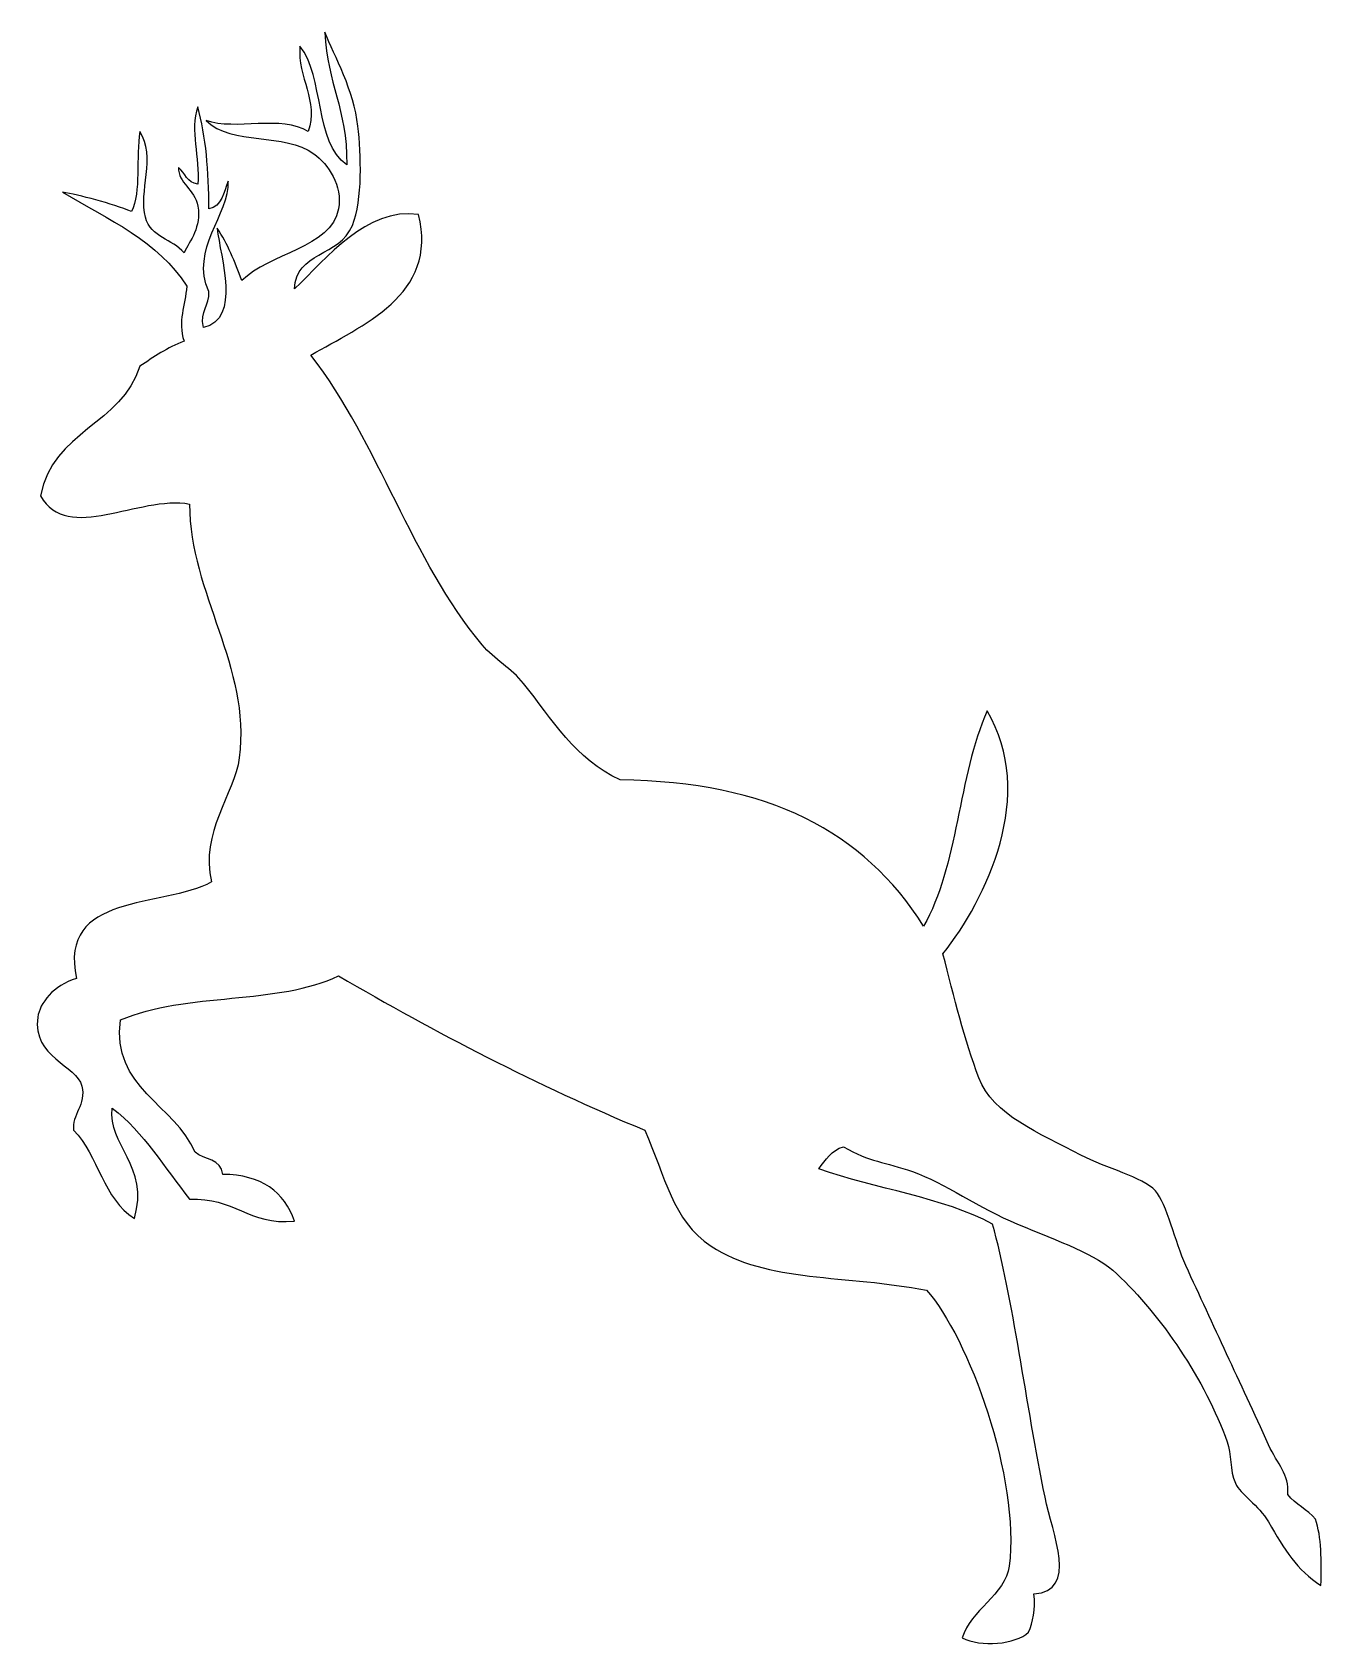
# Model space of a CAD drawing. Header units: centimetres. Extents: x -8.1 to 8.1, y -10.2 to 10.1.
import ezdxf

# ---------------------------------------------------------------- set-up
doc = ezdxf.new("R2010")
doc.units = ezdxf.units.CM
doc.header["$MEASUREMENT"] = 0
doc.layers.add('Camada 1', color=7, linetype='Continuous')

msp = doc.modelspace()

# ---------------------------------------------------------------- linework, layer by layer
at = {"layer": 'Camada 1'}
for points, knots in [([(-4.45066, 10.11906), (-4.32398, 9.81844), (-4.08501, 9.38934), (-4.03487, 8.941), (-4.03487, 8.941), (-3.99476, 8.58249), (-3.97275, 8.01988), (-4.10416, 7.69365), (-4.10416, 7.69365), (-4.26421, 7.29625), (-4.81965, 7.36438), (-4.83179, 6.8967), (-4.83179, 6.8967), (-4.41684, 7.28355), (-3.93755, 7.92027), (-3.27257, 7.83224), (-3.27257, 7.83224), (-3.02299, 6.81002), (-3.99401, 6.43611), (-4.62385, 6.06514), (-4.62385, 6.06514), (-3.76044, 4.93839), (-3.36594, 3.49537), (-2.47564, 2.42701), (-2.47564, 2.42701), (-2.32022, 2.24045), (-2.10131, 2.12435), (-1.95589, 1.94195), (-1.95589, 1.94195), (-1.59584, 1.49015), (-1.30359, 0.98815), (-0.74317, 0.72923), (-0.74317, 0.72923), (1.12733, 0.70476), (2.30954, 0.08722), (3.06815, -1.10716), (3.06815, -1.10716), (3.49603, -0.36858), (3.50553, 0.7885), (3.8651, 1.59545), (3.8651, 1.59545), (4.492, 0.5517), (3.85756, -0.76926), (3.31072, -1.45366), (3.31072, -1.45366), (3.44941, -2.00447), (3.58565, -2.54173), (3.76109, -3.01285), (3.76109, -3.01285), (3.93487, -3.47944), (4.5305, -3.71151), (5.04302, -3.98302), (5.04302, -3.98302), (5.3634, -4.15262), (5.81351, -4.25438), (5.97861, -4.43345), (5.97861, -4.43345), (6.11963, -4.58646), (6.2306, -5.08615), (6.35969, -5.36896), (6.35969, -5.36896), (6.70952, -6.13496), (7.03163, -6.81745), (7.39911, -7.62112), (7.39911, -7.62112), (7.51399, -7.8721), (7.6592, -7.99061), (7.64173, -8.24477), (7.64173, -8.24477), (7.72822, -8.37783), (7.8947, -8.43061), (7.98825, -8.55661), (7.98825, -8.55661), (8.06604, -8.77902), (8.06318, -9.08218), (8.05747, -9.3882), (8.05747, -9.3882), (7.75246, -9.19693), (7.59993, -8.94058), (7.39911, -8.5913), (7.39911, -8.5913), (7.27767, -8.37998), (7.04399, -8.24089), (6.98337, -8.10621), (6.98337, -8.10621), (6.90995, -7.94312), (6.93175, -7.7328), (6.87939, -7.58644), (6.87939, -7.58644), (6.60076, -6.80719), (6.05138, -5.99955), (5.49342, -5.47284), (5.49342, -5.47284), (5.23804, -5.23175), (4.77436, -5.06861), (4.24607, -4.84919), (4.24607, -4.84919), (3.76609, -4.64988), (3.32828, -4.33069), (2.92945, -4.19085), (2.92945, -4.19085), (2.58099, -4.06867), (2.39123, -4.07242), (2.06315, -3.87901), (2.06315, -3.87901), (1.90863, -3.92084), (1.8382, -4.04665), (1.75139, -4.15621), (1.75139, -4.15621), (2.4596, -4.40666), (3.30957, -4.5152), (3.9342, -4.84918), (3.9342, -4.84918), (4.1873, -5.76064), (4.3533, -7.11203), (4.59256, -8.2794), (4.59256, -8.2794), (4.68789, -8.74448), (5.01253, -9.46833), (4.454, -9.49209), (4.454, -9.49209), (4.47112, -9.69405), (4.44408, -9.85174), (4.38471, -9.97718), (4.38471, -9.97718), (4.22503, -10.12749), (3.78122, -10.17064), (3.55312, -10.04653), (3.55312, -10.04653), (3.65184, -9.69945), (4.09573, -9.5063), (4.14214, -9.1456), (4.14214, -9.1456), (4.283, -8.0516), (3.6321, -6.26143), (3.10267, -5.6807), (3.10267, -5.6807), (2.1062, -5.48438), (1.08961, -5.58746), (0.40008, -5.12632), (0.40008, -5.12632), (-0.08821, -4.79982), (-0.17661, -4.25261), (-0.43148, -3.67111), (-0.43148, -3.67111), (-1.79326, -3.10408), (-3.06231, -2.44434), (-4.27746, -1.73076), (-4.27746, -1.73076), (-5.01991, -2.09753), (-6.20146, -1.93412), (-7.01473, -2.28514), (-7.01473, -2.28514), (-7.13501, -3.13575), (-6.32803, -3.35194), (-6.07922, -3.94828), (-6.07922, -3.94828), (-5.96714, -4.04411), (-5.74418, -4.029), (-5.73272, -4.22548), (-5.73272, -4.22548), (-5.24126, -4.23061), (-4.95805, -4.44408), (-4.83187, -4.81455), (-4.83187, -4.81455), (-5.4125, -4.86389), (-5.58972, -4.5098), (-6.14854, -4.53732), (-6.14854, -4.53732), (-6.46099, -4.14523), (-6.72142, -3.70113), (-7.11869, -3.3939), (-7.11869, -3.3939), (-7.18566, -3.85348), (-6.64395, -4.11634), (-6.84151, -4.77987), (-6.84151, -4.77987), (-7.22611, -4.54082), (-7.29702, -3.988), (-7.60377, -3.67111), (-7.60377, -3.67111), (-7.63118, -3.48315), (-7.44356, -3.34416), (-7.49982, -3.11673), (-7.49982, -3.11673), (-7.5657, -2.85048), (-8.1227, -2.76132), (-8.0542, -2.25054), (-8.0542, -2.25054), (-8.03145, -2.08073), (-7.86055, -1.84861), (-7.56911, -1.76548), (-7.56911, -1.76548), (-7.79996, -0.68066), (-6.49675, -0.89048), (-5.87131, -0.55276), (-5.87131, -0.55276), (-6.02511, 0.06808), (-5.58326, 0.54523), (-5.52481, 1.00643), (-5.52481, 1.00643), (-5.37823, 2.16351), (-6.14388, 3.05745), (-6.14851, 4.1941), (-6.14851, 4.1941), (-6.78674, 4.31083), (-7.67672, 3.68795), (-8.01951, 4.29805), (-8.01951, 4.29805), (-7.87224, 5.10942), (-6.99584, 5.1916), (-6.77216, 5.92653), (-6.77216, 5.92653), (-6.59582, 6.03893), (-6.42989, 6.16174), (-6.21778, 6.23839), (-6.21778, 6.23839), (-6.29848, 6.49456), (-6.20476, 6.68498), (-6.18315, 6.93136), (-6.18315, 6.93136), (-6.53589, 7.49103), (-7.16859, 7.7707), (-7.74234, 8.10942), (-7.74234, 8.10942), (-7.54208, 8.0783), (-7.12086, 7.96893), (-6.87615, 7.86688), (-6.87615, 7.86688), (-6.75674, 8.11707), (-6.82284, 8.55273), (-6.77217, 8.87169), (-6.77217, 8.87169), (-6.56683, 8.5608), (-6.7877, 8.1095), (-6.7029, 7.79756), (-6.7029, 7.79756), (-6.63014, 7.52999), (-6.36651, 7.53454), (-6.21779, 7.34713), (-6.21779, 7.34713), (-6.1413, 7.50945), (-5.99969, 7.6677), (-6.04454, 7.93615), (-6.04454, 7.93615), (-6.08021, 8.14925), (-6.29544, 8.22515), (-6.28708, 8.42121), (-6.28708, 8.42121), (-6.20397, 8.35416), (-6.18127, 8.22674), (-6.04454, 8.21333), (-6.04454, 8.21333), (-6.01779, 8.54488), (-6.1481, 8.88905), (-6.04454, 9.1835), (-6.04454, 9.1835), (-5.94363, 8.81089), (-5.9055, 8.37549), (-5.90595, 7.90149), (-5.90595, 7.90149), (-5.7408, 7.93271), (-5.72164, 8.10985), (-5.66343, 8.24796), (-5.66343, 8.24796), (-5.6429, 7.83823), (-6.14706, 7.38923), (-5.90595, 6.86202), (-5.90595, 6.86202), (-5.89672, 6.67954), (-6.01737, 6.62696), (-5.97527, 6.41159), (-5.97527, 6.41159), (-5.49788, 6.51427), (-5.76249, 7.28564), (-5.80202, 7.65894), (-5.80202, 7.65894), (-5.67126, 7.4663), (-5.57985, 7.23431), (-5.49018, 7.0006), (-5.49018, 7.0006), (-5.159, 7.3431), (-4.36724, 7.40816), (-4.27744, 7.90148), (-4.27744, 7.90148), (-4.22423, 8.194), (-4.40635, 8.45822), (-4.5893, 8.59445), (-4.5893, 8.59445), (-4.95183, 8.86443), (-5.61673, 8.69203), (-5.94058, 9.01024), (-5.94058, 9.01024), (-5.57366, 8.87914), (-4.99059, 9.08483), (-4.65859, 8.87165), (-4.65859, 8.87165), (-4.52402, 9.26067), (-4.79549, 9.54298), (-4.76254, 9.94578), (-4.76254, 9.94578), (-4.45356, 9.56176), (-4.584, 8.73838), (-4.1735, 8.45586), (-4.1735, 8.45586), (-4.17305, 9.17997), (-4.41612, 9.45659), (-4.4507, 10.119), (-4.4507, 10.119), (-4.4507, 10.119), (-4.45066, 10.11906), (-4.45066, 10.11906)], [0, 0, 0, 0, 0.01265823, 0.01265823, 0.01265823, 0.01265823, 0.02531646, 0.02531646, 0.02531646, 0.02531646, 0.03797468, 0.03797468, 0.03797468, 0.03797468, 0.05063291, 0.05063291, 0.05063291, 0.05063291, 0.06329114, 0.06329114, 0.06329114, 0.06329114, 0.07594937, 0.07594937, 0.07594937, 0.07594937, 0.08860759, 0.08860759, 0.08860759, 0.08860759, 0.10126582, 0.10126582, 0.10126582, 0.10126582, 0.11392405, 0.11392405, 0.11392405, 0.11392405, 0.12658228, 0.12658228, 0.12658228, 0.12658228, 0.13924051, 0.13924051, 0.13924051, 0.13924051, 0.15189873, 0.15189873, 0.15189873, 0.15189873, 0.16455696, 0.16455696, 0.16455696, 0.16455696, 0.17721519, 0.17721519, 0.17721519, 0.17721519, 0.18987342, 0.18987342, 0.18987342, 0.18987342, 0.20253165, 0.20253165, 0.20253165, 0.20253165, 0.21518987, 0.21518987, 0.21518987, 0.21518987, 0.2278481, 0.2278481, 0.2278481, 0.2278481, 0.24050633, 0.24050633, 0.24050633, 0.24050633, 0.25316456, 0.25316456, 0.25316456, 0.25316456, 0.26582278, 0.26582278, 0.26582278, 0.26582278, 0.27848101, 0.27848101, 0.27848101, 0.27848101, 0.29113924, 0.29113924, 0.29113924, 0.29113924, 0.30379747, 0.30379747, 0.30379747, 0.30379747, 0.3164557, 0.3164557, 0.3164557, 0.3164557, 0.32911392, 0.32911392, 0.32911392, 0.32911392, 0.34177215, 0.34177215, 0.34177215, 0.34177215, 0.35443038, 0.35443038, 0.35443038, 0.35443038, 0.36708861, 0.36708861, 0.36708861, 0.36708861, 0.37974684, 0.37974684, 0.37974684, 0.37974684, 0.39240506, 0.39240506, 0.39240506, 0.39240506, 0.40506329, 0.40506329, 0.40506329, 0.40506329, 0.41772152, 0.41772152, 0.41772152, 0.41772152, 0.43037975, 0.43037975, 0.43037975, 0.43037975, 0.44303797, 0.44303797, 0.44303797, 0.44303797, 0.4556962, 0.4556962, 0.4556962, 0.4556962, 0.46835443, 0.46835443, 0.46835443, 0.46835443, 0.48101266, 0.48101266, 0.48101266, 0.48101266, 0.49367089, 0.49367089, 0.49367089, 0.49367089, 0.50632911, 0.50632911, 0.50632911, 0.50632911, 0.51898734, 0.51898734, 0.51898734, 0.51898734, 0.53164557, 0.53164557, 0.53164557, 0.53164557, 0.5443038, 0.5443038, 0.5443038, 0.5443038, 0.55696203, 0.55696203, 0.55696203, 0.55696203, 0.56962025, 0.56962025, 0.56962025, 0.56962025, 0.58227848, 0.58227848, 0.58227848, 0.58227848, 0.59493671, 0.59493671, 0.59493671, 0.59493671, 0.60759494, 0.60759494, 0.60759494, 0.60759494, 0.62025316, 0.62025316, 0.62025316, 0.62025316, 0.63291139, 0.63291139, 0.63291139, 0.63291139, 0.64556962, 0.64556962, 0.64556962, 0.64556962, 0.65822785, 0.65822785, 0.65822785, 0.65822785, 0.67088608, 0.67088608, 0.67088608, 0.67088608, 0.6835443, 0.6835443, 0.6835443, 0.6835443, 0.69620253, 0.69620253, 0.69620253, 0.69620253, 0.70886076, 0.70886076, 0.70886076, 0.70886076, 0.72151899, 0.72151899, 0.72151899, 0.72151899, 0.73417722, 0.73417722, 0.73417722, 0.73417722, 0.74683544, 0.74683544, 0.74683544, 0.74683544, 0.75949367, 0.75949367, 0.75949367, 0.75949367, 0.7721519, 0.7721519, 0.7721519, 0.7721519, 0.78481013, 0.78481013, 0.78481013, 0.78481013, 0.79746835, 0.79746835, 0.79746835, 0.79746835, 0.81012658, 0.81012658, 0.81012658, 0.81012658, 0.82278481, 0.82278481, 0.82278481, 0.82278481, 0.83544304, 0.83544304, 0.83544304, 0.83544304, 0.84810127, 0.84810127, 0.84810127, 0.84810127, 0.86075949, 0.86075949, 0.86075949, 0.86075949, 0.87341772, 0.87341772, 0.87341772, 0.87341772, 0.88607595, 0.88607595, 0.88607595, 0.88607595, 0.89873418, 0.89873418, 0.89873418, 0.89873418, 0.91139241, 0.91139241, 0.91139241, 0.91139241, 0.92405063, 0.92405063, 0.92405063, 0.92405063, 0.93670886, 0.93670886, 0.93670886, 0.93670886, 0.94936709, 0.94936709, 0.94936709, 0.94936709, 0.96202532, 0.96202532, 0.96202532, 0.96202532, 0.97468354, 0.97468354, 0.97468354, 0.97468354, 1, 1, 1, 1]), ([(-4.45066, 10.11906), (-4.45066, 10.11906), (-4.45066, 10.11906), (-4.45066, 10.11906), (-4.45066, 10.11906), (-4.45066, 10.11906), (-4.45066, 10.11906), (-4.45066, 10.11906)], [0, 0, 0, 0, 0.33333333, 0.33333333, 0.33333333, 0.33333333, 1, 1, 1, 1])]:
    msp.add_open_spline(points, degree=3, knots=knots, dxfattribs=at)

doc.saveas('drawing.dxf')
